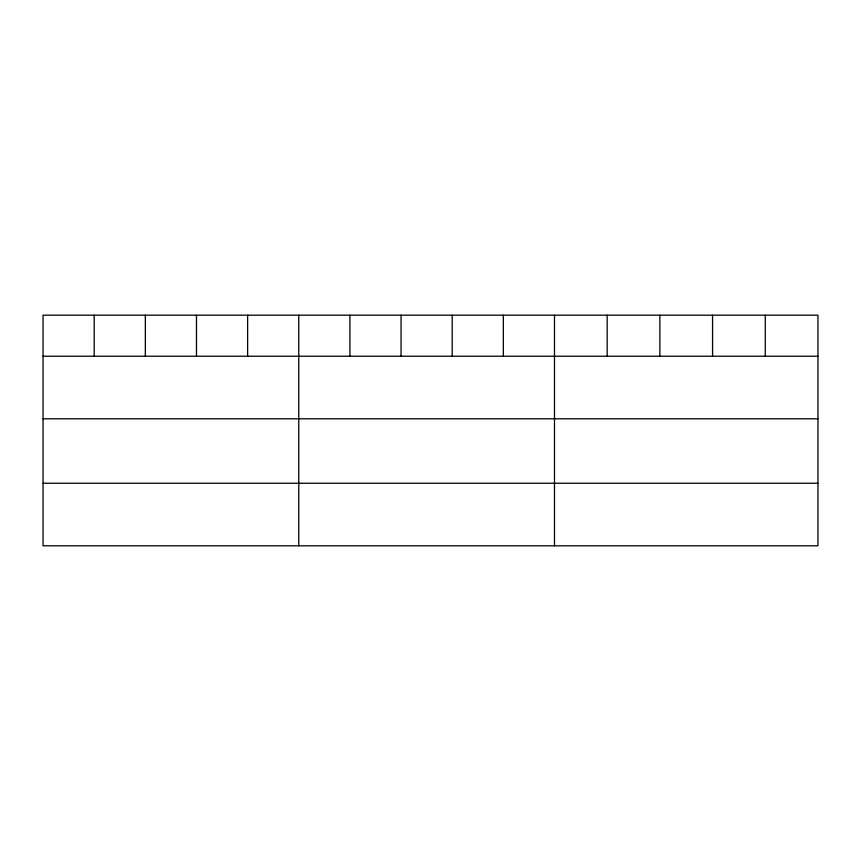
<?xml version="1.0" encoding="UTF-8"?>
<svg xmlns="http://www.w3.org/2000/svg" width="861" height="861" viewBox="0 0 861 861"><rect width="100%" height="100%" fill="white"/><g stroke="black" fill="none" stroke-linecap="round" stroke-linejoin="round"><path stroke-width="1.29" d="M817.95 356.228L817.95 545.809L43.05 545.809L43.05 315.191L817.95 315.191L817.95 356.228L43.05 356.228M43.05 418.79L817.95 418.79M43.05 483.247L817.95 483.247M765.257 315.191L765.257 356.228M712.564 315.191L712.564 356.228M659.87 315.191L659.87 356.228M607.177 315.191L607.177 356.228M554.484 315.191L554.484 545.809M503.341 315.191L503.341 356.228M452.197 315.191L452.197 356.228M401.054 315.191L401.054 356.228M349.91 315.191L349.91 356.228M298.767 315.191L298.767 545.809M247.624 315.191L247.624 356.228M196.48 315.191L196.48 356.228M145.337 315.191L145.337 356.228M94.193 315.191L94.193 356.228"/></g></svg>
